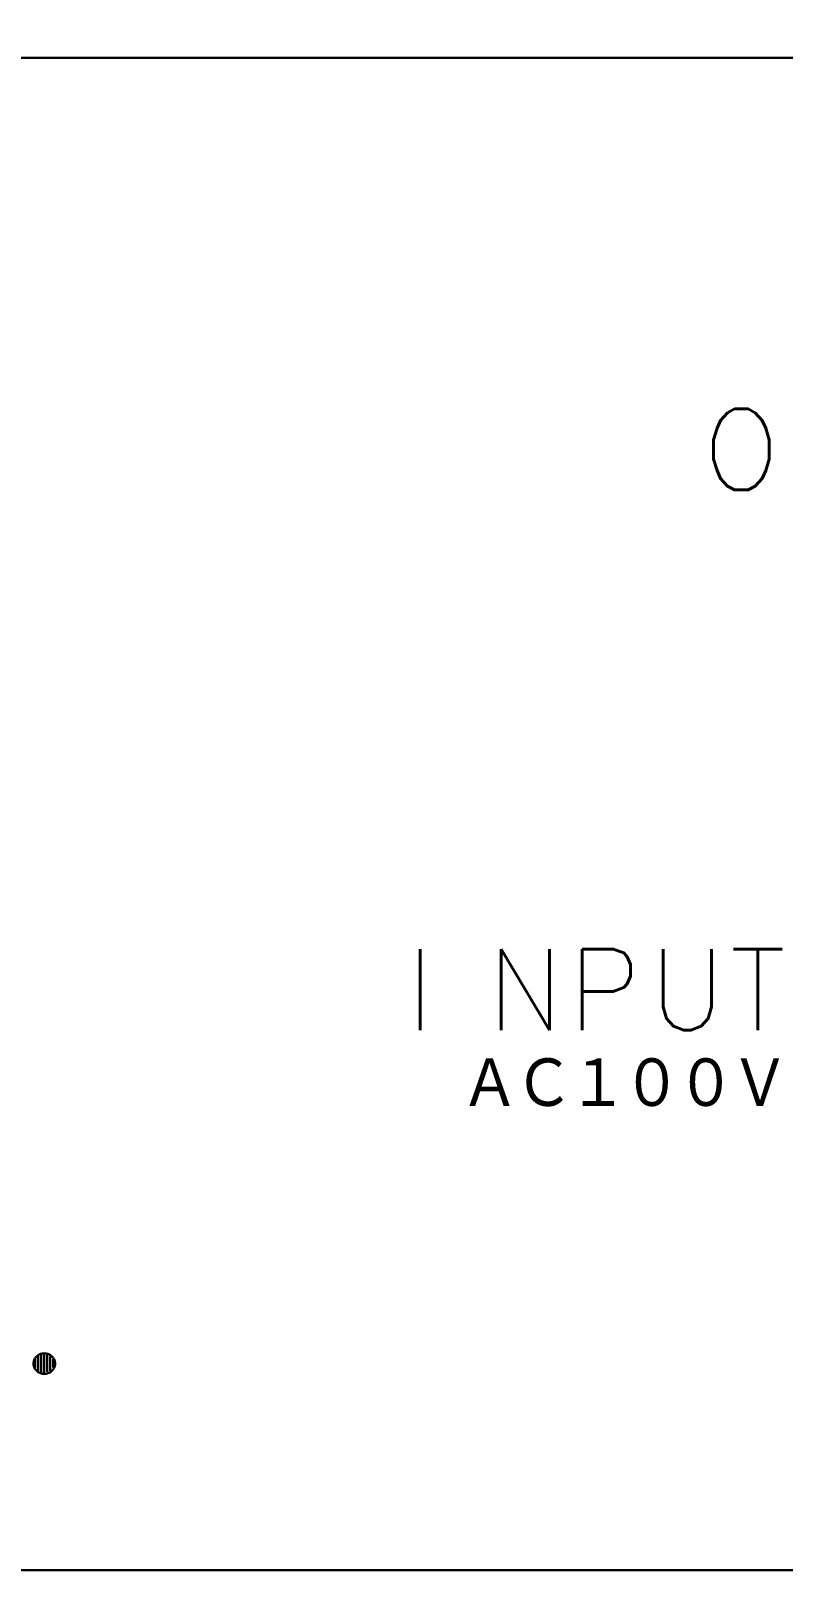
# Model space of a CAD drawing. Header units: millimetres. Extents: x 250 to 753, y -2 to 305.
# Drawn here: x 625.5 to 653.3, y 29.3 to 86.3 of the extents above; entities that cross this region are included whole.
import ezdxf

# ---------------------------------------------------------------- set-up
doc = ezdxf.new("R2010")
doc.units = ezdxf.units.MM
doc.layers.get('0').update_dxf_attribs({"lineweight": 30})
doc.styles.add('BIGFONT', font='txt.shx', dxfattribs={"bigfont": 'bigfont'})
doc.styles.get("Standard").update_dxf_attribs({"font": 'txt', "bigfont": 'extfont2.shx'})

# ---------------------------------------------------------------- blocks, each defined once
blk = doc.blocks.new('A$C4EA10562')
for p, q in [((458, 56), (316.9964, 56)), ((374.6013, 8.0075), (374.6013, 7.9598)), ((374.269, 7.817), (374.269, 7.6979)), ((374.269, 7.7218), (374.269, 7.6027)), ((374.269, 7.6027), (374.269, 7.4837)), ((374.3798, 7.9598), (374.3798, 7.3646)), ((374.4905, 7.9598), (374.4905, 7.3646)), ((374.6013, 7.9598), (374.6013, 7.3646)), ((374.712, 7.9598), (374.712, 7.3646)), ((374.8228, 7.9122), (374.8228, 7.8408)), ((374.8228, 7.8408), (374.8228, 7.4837)), ((374.8228, 7.4837), (374.8228, 7.4122)), ((374.8228, 7.4122), (374.8228, 7.3884)), ((374.9335, 7.817), (374.9335, 7.7218)), ((374.9335, 7.7218), (374.9335, 7.6027)), ((374.9335, 7.6027), (374.9335, 7.5075)), ((374.4905, 7.3646), (374.4905, 7.317)), ((374.6013, 7.3646), (374.6013, 7.317)), ((374.712, 7.3646), (374.712, 7.3408)), ((196, 0), (454, 0))]:
    blk.add_line(p, q)
for points in [[(190, 57), (190, 1), (180, 1), (180, 0), (470, 0), (470, 1), (460, 1), (460, 57)], [(375, 7.6503), (374.9985, 7.6835), (374.994, 7.7165), (374.9864, 7.7489), (374.9759, 7.7806), (374.9627, 7.8113), (374.9466, 7.8408), (374.9279, 7.8688), (374.9067, 7.8952), (374.8832, 7.9197), (374.8576, 7.9422), (374.83, 7.9624), (374.8006, 7.9802), (374.7698, 7.9956), (374.7376, 8.0083), (374.7045, 8.0183), (374.6705, 8.0255), (374.636, 8.0298), (374.6013, 8.0313), (374.5665, 8.0298), (374.532, 8.0255), (374.4981, 8.0183), (374.4649, 8.0083), (374.4328, 7.9956), (374.4019, 7.9802), (374.3726, 7.9624), (374.345, 7.9422), (374.3193, 7.9197), (374.2958, 7.8952), (374.2746, 7.8688), (374.256, 7.8408), (374.2399, 7.8113), (374.2266, 7.7806), (374.2161, 7.7489), (374.2086, 7.7165), (374.204, 7.6835), (374.2025, 7.6503), (374.204, 7.6171), (374.2086, 7.5842), (374.2161, 7.5517), (374.2266, 7.52), (374.2399, 7.4893), (374.256, 7.4599), (374.2746, 7.4318), (374.2958, 7.4055), (374.3193, 7.381), (374.345, 7.3585), (374.3726, 7.3383), (374.4019, 7.3204), (374.4328, 7.3051), (374.4649, 7.2924), (374.4981, 7.2824), (374.532, 7.2752), (374.5665, 7.2708), (374.6013, 7.2694), (374.636, 7.2708), (374.6705, 7.2752), (374.7045, 7.2824), (374.7376, 7.2924), (374.7698, 7.3051), (374.8006, 7.3204), (374.83, 7.3383), (374.8576, 7.3585), (374.8832, 7.381), (374.9067, 7.4055), (374.9279, 7.4318), (374.9466, 7.4599), (374.9627, 7.4893), (374.9759, 7.52), (374.9864, 7.5517), (374.994, 7.5842), (374.9985, 7.6171), (375, 7.6503)]]:
    blk.add_lwpolyline(points)
for s, p in [('O', (399, 40)), ('I', (388, 20)), ('N', (391, 20)), ('P', (394, 20)), ('U', (397, 20)), ('T', (400, 20))]:
    blk.add_text(s, height=3).set_placement(p)
at = {"style": 'BIGFONT'}
for s, p in [('Ａ', (390, 17)), ('Ｃ', (392, 17)), ('１', (394, 17)), ('０', (396, 17)), ('０', (398, 17)), ('Ｖ', (400, 17))]:
    blk.add_text(s, height=2, dxfattribs=at).set_placement(p)

msp = doc.modelspace()

# ---------------------------------------------------------------- block references
msp.add_blockref('A$C4EA10562', (251.352, 29.302))

doc.saveas('drawing.dxf')
